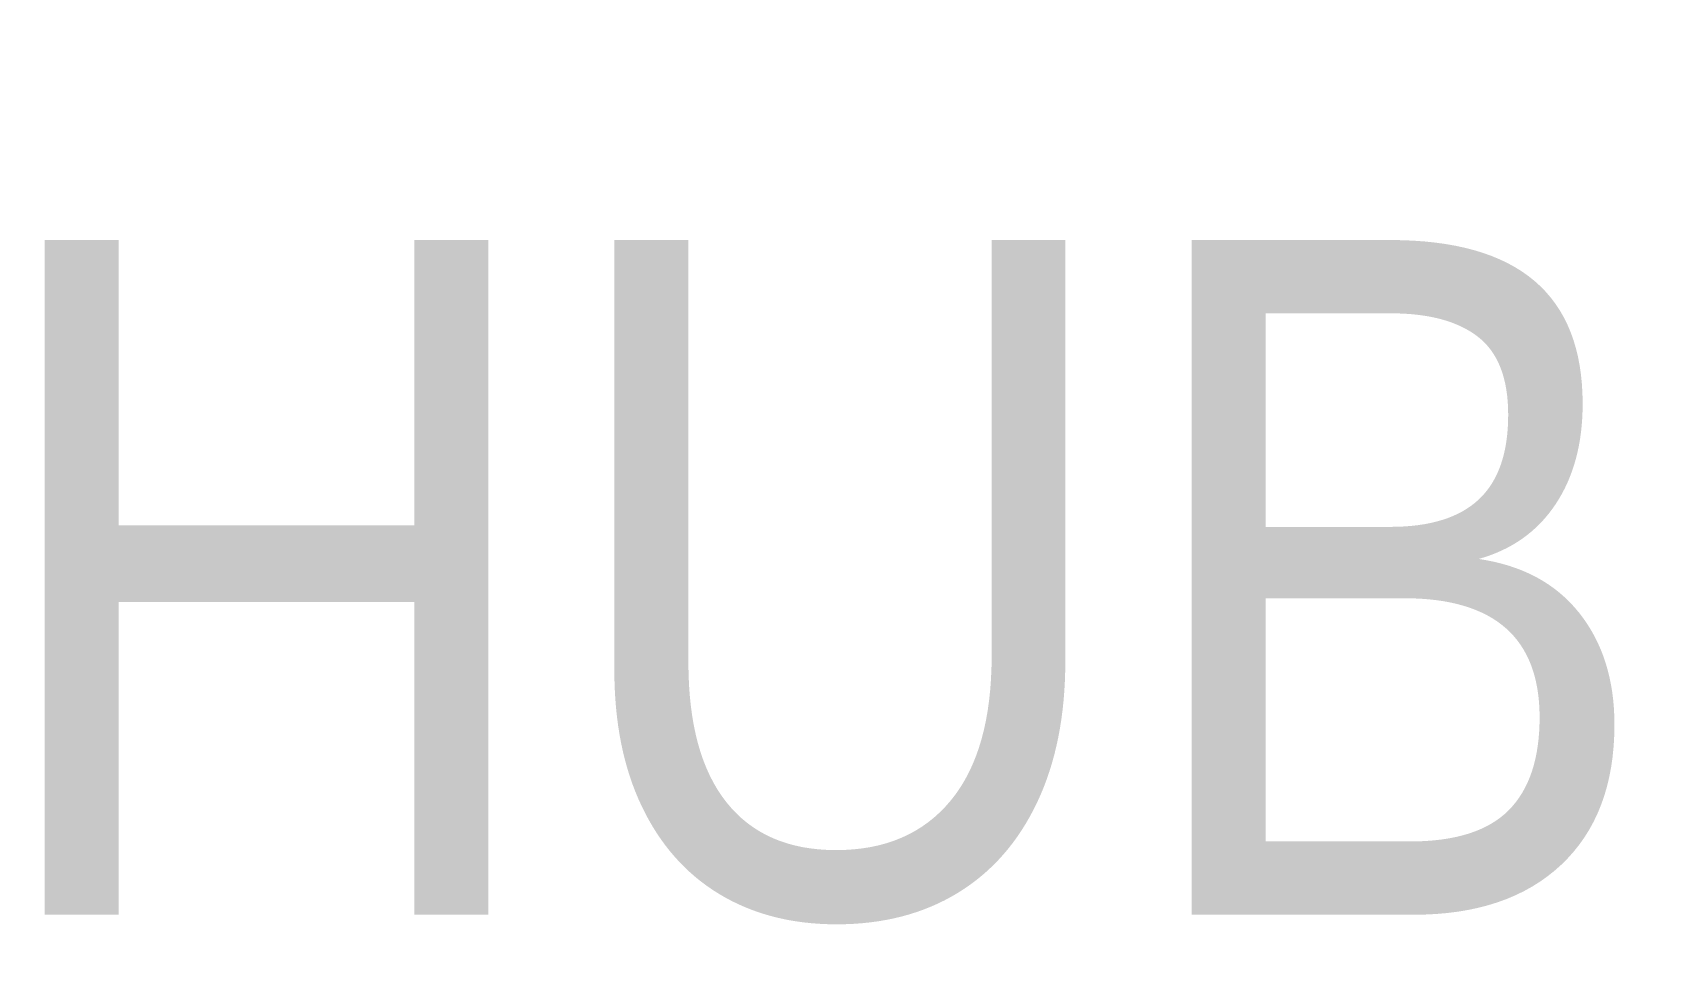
# Model space of a CAD drawing. Header units: millimetres. Extents: x 89860 to 502050, y -351975 to 882300.
# Drawn here: x 370507.7 to 370929.4, y -307274.3 to -307037 of the extents above; entities that cross this region are included whole.
import ezdxf
from ezdxf.enums import TextEntityAlignment as Align

# ---------------------------------------------------------------- set-up
doc = ezdxf.new("R2010")
doc.units = ezdxf.units.MM
doc.header["$LTSCALE"] = 150
doc.set_wipeout_variables(frame=1)
for name, color, linetype in [('-----20 General Symbol', 3, 'Continuous'), ('-----29 Cable Schedule', 1, 'Continuous'), ('-----30 Text', 2, 'Continuous')]:
    doc.layers.add(name, color=color, linetype=linetype)
doc.styles.add('ELEC', font='')
doc.styles.get('ELEC').set_extended_font_data('Dotum')

# ---------------------------------------------------------------- blocks, each defined once
blk = doc.blocks.new('A$C93139d4c')
blk.add_wipeout([(-31826.89, -76095.62), (-31826.89, -82292.62), (-10394.47, -82292.62), (-10394.47, -76095.62)]).dxf.layer = '-----20 General Symbol'
at = {"layer": '-----30 Text', "style": 'ELEC', "width": 0.9}
blk.add_text('PoE HUB', height=346.421, dxfattribs=at).set_placement((-16796.18, -80030.78, 0), align=Align.BOTTOM_LEFT)

msp = doc.modelspace()

# ---------------------------------------------------------------- block references
at = {"layer": '-----29 Cable Schedule', "xscale": 0.5, "yscale": 0.5, "zscale": 0.5}
msp.add_blockref('A$C93139d4c', (378450, -267300), dxfattribs=at)

doc.saveas('drawing.dxf')
